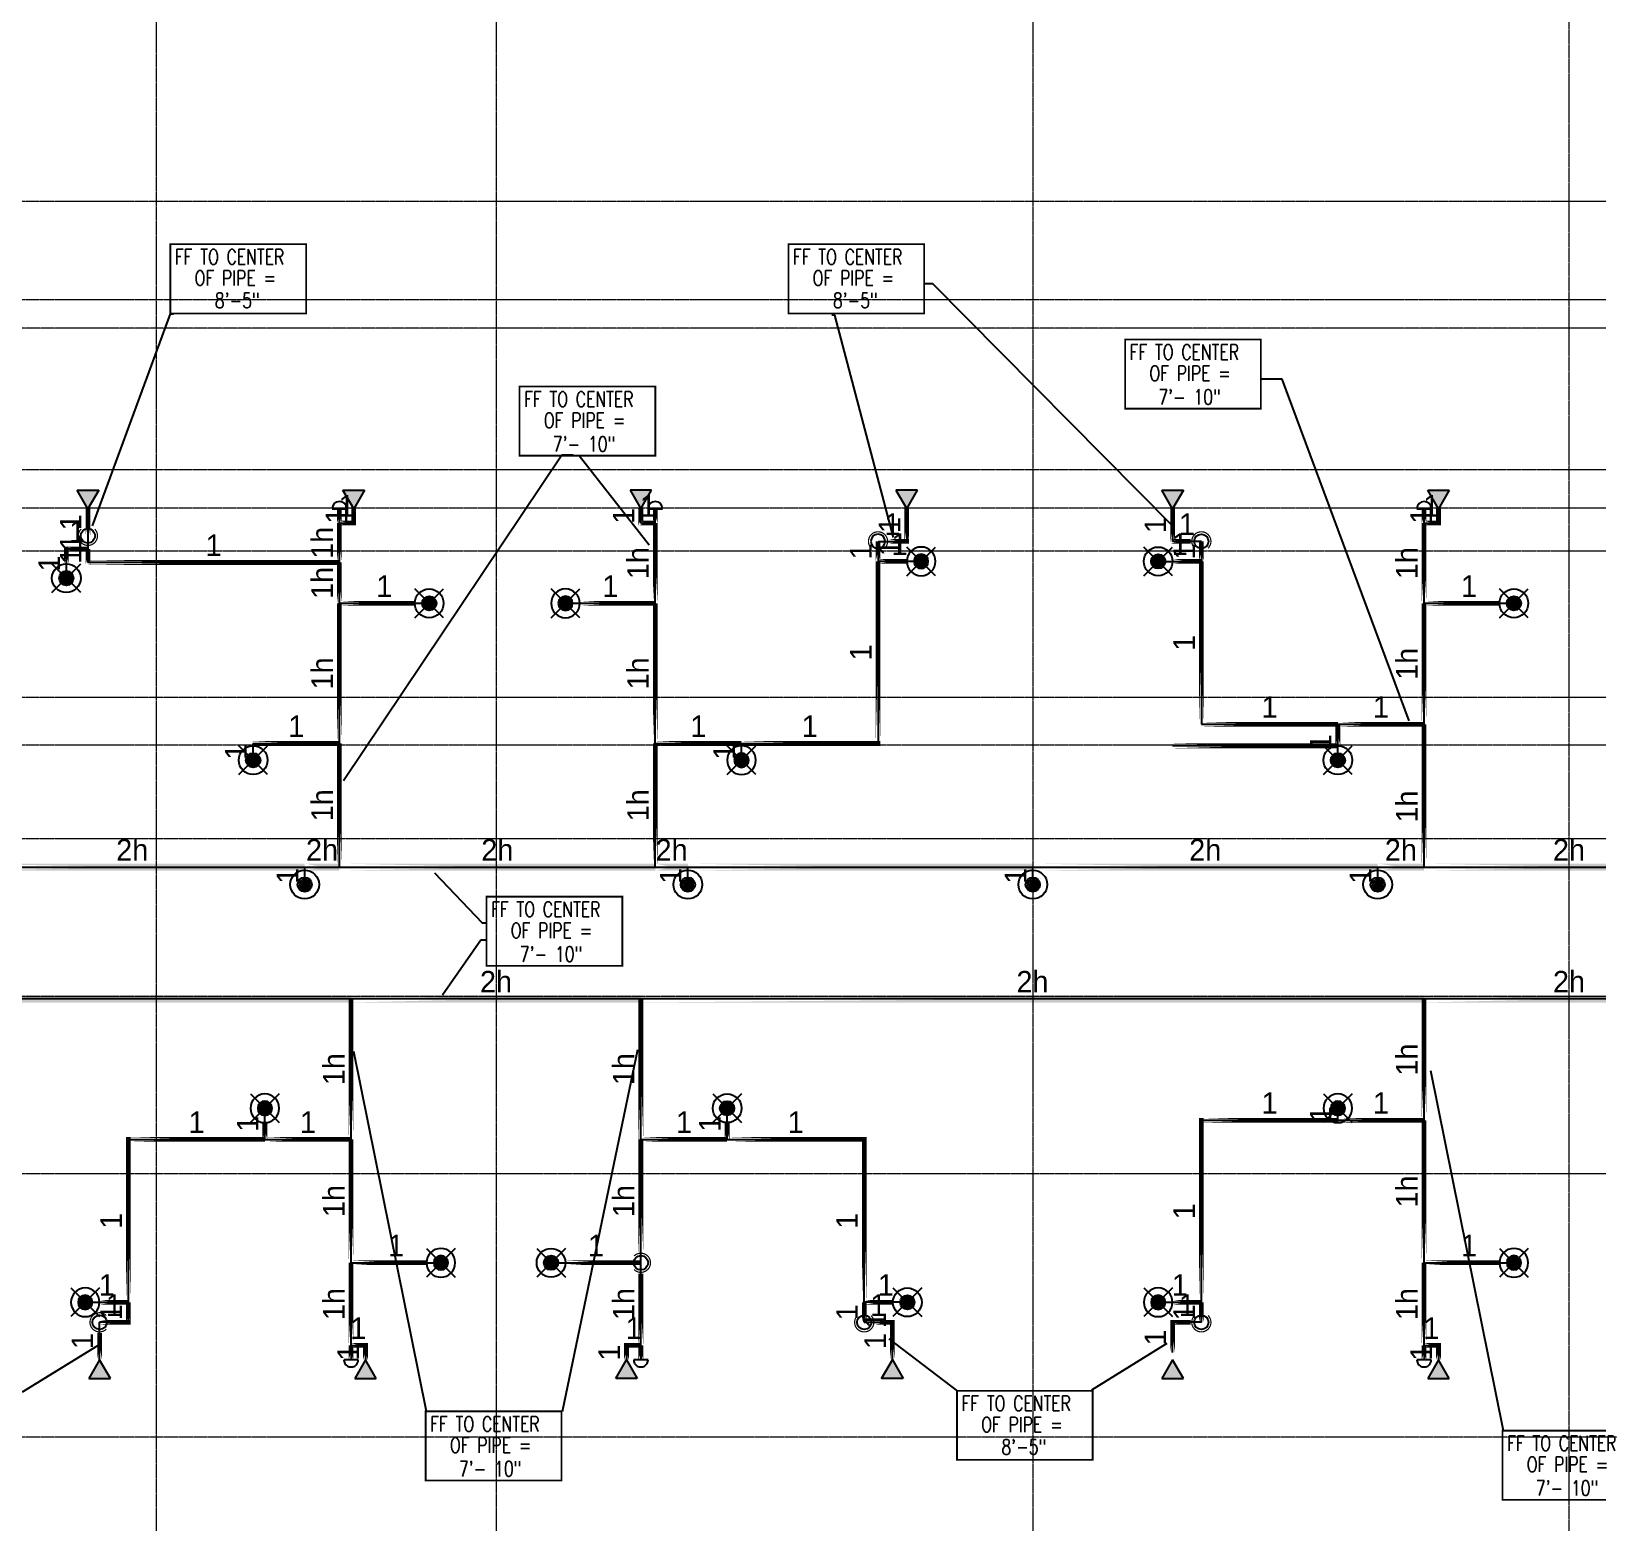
# Model space of a CAD drawing. Header units: inches. Extents: x -4862 to 241, y -496 to 4477.
# Drawn here: x -1654 to -1001, y 54 to 676 of the extents above; entities that cross this region are included whole.
import ezdxf
from ezdxf.enums import TextEntityAlignment as Align

# ---------------------------------------------------------------- set-up
doc = ezdxf.new("R2010")
doc.units = ezdxf.units.IN
doc.header["$MEASUREMENT"] = 0
doc.linetypes.add('Grid Line', pattern=[0.875, 0.5, -0.125, 0.125, -0.125])
for name, color, linetype in [('Coordination', 1, 'Continuous'), ('headdn', 7, 'Continuous'), ('PIPEBL', 4, 'Continuous'), ('pipemn', 6, 'Continuous'), ('PIPESPC', 7, 'Continuous'), ('spk-cap', 7, 'Continuous'), ('spk-piperise', 7, 'Continuous'), ('TIDYPIPE', 7, 'Continuous')]:
    doc.layers.add(name, color=color, linetype=linetype)
doc.layers.add('S-GRID', color=1, linetype='Continuous', lineweight=9)
doc.styles.add('PDA1', font='ROMAND', dxfattribs={"width": 0.755})
doc.styles.add('PIPE', font='PIPE.SHX')
doc.dimstyles.get("Standard").update_dxf_attribs({"dimtxt": 0.18, "dimasz": 0.18, "dimexe": 0.18, "dimexo": 0.0625, "dimgap": 0.09, "dimtad": 0, "dimtih": 1, "dimtoh": 1, "dimdec": 4, "dimzin": 0, "dimdsep": 46, "dimtxsty": 'Standard', "dimcen": 0.09, "dimadec": 0, "dimazin": 0, "dimtfac": 1, "dimtdec": 4, "dimtofl": 0, "dimtmove": 0, "dimatfit": 3, "dimfxl": 1, "dimtolj": 1, "dimtzin": 0, "dimarcsym": 0})

# ---------------------------------------------------------------- blocks, each defined once
blk = doc.blocks.new('side2')
for p, q in [((0, 0), (7.79, 4.5)), ((7.79, -4.5), (0, 0)), ((7.79, 4.5), (7.79, -4.5))]:
    blk.add_line(p, q)
blk.add_solid([(7.79, -4.5), (0, 0), (7.79, 4.5)])
blk = doc.blocks.new('dpend2')
for p, q in [((-6, -6), (6, 6)), ((6, -6), (-6, 6))]:
    blk.add_line(p, q)
for radius in [6, 3]:
    blk.add_circle((0, 0), radius)
for points in [[(0, 0), (-3, 0), (-2.08, 2.07)], [(0, 0), (-3, 0), (-2.08, -2.07)], [(0, 0), (0, 3), (-2.12, 2.14)], [(0, 0), (0, -3), (-2.12, -2.14)], [(0, 0), (0, 3), (2.12, 2.14)], [(0, 0), (3, 0), (2.08, 2.07)], [(0, 0), (3, 0), (2.08, -2.07)], [(0, 0), (0, -3), (2.12, -2.14)]]:
    blk.add_solid(points)
blk = doc.blocks.new('dpend1')
for radius in [6, 3]:
    blk.add_circle((0, 0), radius)
for points in [[(0.01, 2.97), (-2.53, -1.59), (-2.62, 1.36)], [(0.01, 2.97), (-2.49, -1.59), (2.52, -1.59)], [(2.52, -1.59), (0.01, 2.97), (2.6, 1.47)], [(2.52, -1.59), (-2.53, -1.59), (0.01, -2.98)]]:
    blk.add_solid(points)
blk = doc.blocks.new('rise')
blk.add_circle((0, 0), 3)
blk = doc.blocks.new('PIPESPC')
at = {"layer": 'PIPESPC', "style": 'PIPE', "width": 0.9}
blk.add_attdef('SIZE', text='', height=9, dxfattribs=at).set_placement((0, 4.02), align=Align.CENTER)
at = {"layer": 'PIPESPC', "style": 'PIPE', "flags": 1}
blk.add_attdef('SCHED', (25.3, 3.89), '', height=9, dxfattribs=at)
blk = doc.blocks.new('CAP')
blk.add_line((0, 3), (0, -3))
blk.add_arc((0, 0), 3, 270, 90)
blk = doc.blocks.new('vvvvbbbbbbbb')
at = {"layer": 'Coordination', "const_width": 0.75}
blk.add_lwpolyline([(2834.89, 1670.01), (2834.89, 1641.14), (2891.57, 1641.14), (2891.57, 1670.01), (2834.89, 1670.01)], dxfattribs=at)
at = {"layer": 'Coordination', "style": 'PDA1', "width": 0.755}
for s, p in [('FF TO CENTER', (2836.77, 1661.59)), ('OF PIPE = ', (2845.03, 1652.74)), ('7\'- 10"', (2848.77, 1642.88))]:
    blk.add_text(s, height=6.3, dxfattribs=at).set_placement(p)
blk = doc.blocks.new('TIDYRUN')
at = {"const_width": 0.5}
blk.add_lwpolyline([(-2.83, 2.83, -2.414214), (-2.83, -2.83, -1.737895)], format="xyb", dxfattribs=at)

msp = doc.modelspace()

# ---------------------------------------------------------------- linework, layer by layer
at = {"layer": 'Coordination', "color": 1, "const_width": 0.75}
for points in [[(-1596.07, 587.03), (-1596.07, 558.16), (-1539.4, 558.16), (-1539.4, 587.03), (-1596.07, 587.03)], [(-1338.02, 587.03), (-1338.02, 558.16), (-1281.35, 558.16), (-1281.35, 587.03), (-1338.02, 587.03)], [(-1267.65, 108.43), (-1267.65, 79.56), (-1210.98, 79.56), (-1210.98, 108.43), (-1267.65, 108.43)]]:
    msp.add_lwpolyline(points, dxfattribs=at)
at = {"layer": 'PIPEBL', "color": 1}
for p, q in [((-1630.51, 476.64), (-1630.51, 465.31)), ((-1525.51, 470.64), (-1525.51, 476.64)), ((-1525.51, 454.18), (-1525.51, 470.64)), ((-1525.51, 470.64), (-1519.51, 470.64)), ((-1519.51, 470.64), (-1519.51, 476.64)), ((-1399.63, 470.64), (-1399.63, 476.64)), ((-1399.63, 470.64), (-1393.63, 470.64)), ((-1393.63, 470.64), (-1393.63, 476.64)), ((-1393.63, 437.14), (-1393.63, 470.64)), ((-1288.63, 476.64), (-1288.63, 463)), ((-1177.63, 476.64), (-1177.63, 463)), ((-1072.63, 470.64), (-1072.63, 476.64)), ((-1072.63, 437.14), (-1072.63, 470.64)), ((-1072.63, 470.64), (-1066.63, 470.64)), ((-1066.63, 470.64), (-1066.63, 476.64)), ((-1630.51, 465.31), (-1630.51, 459.85)), ((-1639.51, 447.64), (-1639.51, 459.85)), ((-1639.51, 459.85), (-1630.51, 459.85)), ((-1630.51, 459.85), (-1630.51, 454.18)), ((-1300.62, 463), (-1288.63, 463)), ((-1300.62, 463), (-1300.62, 454.64)), ((-1165.63, 463), (-1177.63, 463)), ((-1165.63, 463), (-1165.63, 454.64)), ((-1525.51, 454.18), (-1630.51, 454.18)), ((-1525.51, 437.14), (-1525.51, 454.18)), ((-1300.62, 454.64), (-1300.62, 378.64)), ((-1282.62, 454.64), (-1300.62, 454.64)), ((-1183.63, 454.64), (-1165.63, 454.64)), ((-1165.63, 454.64), (-1165.63, 386.64)), ((-1525.51, 437.14), (-1488.01, 437.14)), ((-1525.51, 378.64), (-1525.51, 437.14)), ((-1431.13, 437.14), (-1393.63, 437.14)), ((-1393.63, 378.64), (-1393.63, 437.14)), ((-1072.63, 437.14), (-1035.13, 437.14)), ((-1072.63, 386.64), (-1072.63, 437.14)), ((-1165.63, 386.64), (-1108.63, 386.64)), ((-1108.63, 386.64), (-1072.63, 386.64)), ((-1108.63, 371.64), (-1108.63, 386.64)), ((-1072.63, 327), (-1072.63, 386.64)), ((-1561.51, 378.64), (-1525.51, 378.64)), ((-1561.51, 371.64), (-1561.51, 378.64)), ((-1525.51, 327), (-1525.51, 378.64)), ((-1393.63, 327), (-1393.63, 378.64)), ((-1393.63, 378.64), (-1357.63, 378.64)), ((-1357.63, 371.64), (-1357.63, 378.64)), ((-1357.63, 378.64), (-1300.62, 378.64)), ((-1108.63, 377.64), (-1177.63, 377.64)), ((-1540, 319.74), (-1540, 327)), ((-1380, 319.74), (-1380, 327)), ((-1236, 319.74), (-1236, 327)), ((-1092, 319.74), (-1092, 327)), ((-1520.63, 213.36), (-1520.63, 272)), ((-1399.63, 213.36), (-1399.63, 272)), ((-1072.63, 221.36), (-1072.63, 272)), ((-1556.63, 213.36), (-1556.63, 226.36)), ((-1363.63, 213.36), (-1363.63, 226.36)), ((-1108.63, 221.36), (-1108.63, 226.36)), ((-1165.63, 221.36), (-1108.63, 221.36)), ((-1165.63, 145.36), (-1165.63, 221.36)), ((-1108.63, 221.36), (-1072.63, 221.36)), ((-1072.63, 161.86), (-1072.63, 221.36)), ((-1613.62, 213.36), (-1556.63, 213.36)), ((-1613.62, 145.36), (-1613.62, 213.36)), ((-1556.63, 213.36), (-1520.63, 213.36)), ((-1520.63, 161.86), (-1520.63, 213.36)), ((-1399.63, 161.86), (-1399.63, 213.36)), ((-1399.63, 213.36), (-1363.63, 213.36)), ((-1363.63, 213.36), (-1306.38, 213.36)), ((-1306.38, 145.36), (-1306.38, 213.36)), ((-1520.63, 127.36), (-1520.63, 161.86)), ((-1520.63, 161.86), (-1483.13, 161.86)), ((-1437.13, 161.86), (-1399.63, 161.86)), ((-1399.63, 127.36), (-1399.63, 161.86)), ((-1072.63, 127.36), (-1072.63, 161.86)), ((-1072.63, 161.86), (-1035.13, 161.86)), ((-1631.62, 145.36), (-1613.62, 145.36)), ((-1613.62, 137), (-1613.62, 145.36)), ((-1306.38, 137), (-1306.38, 145.36)), ((-1288.38, 145.36), (-1306.38, 145.36)), ((-1183.63, 145.36), (-1165.63, 145.36)), ((-1165.63, 137), (-1165.63, 145.36)), ((-1625.63, 121.36), (-1625.63, 137)), ((-1613.62, 137), (-1625.63, 137)), ((-1306.38, 137), (-1294.63, 137)), ((-1294.63, 121.36), (-1294.63, 137)), ((-1177.63, 124.36), (-1177.63, 137)), ((-1165.63, 137), (-1177.63, 137)), ((-1520.63, 127.36), (-1514.63, 127.36)), ((-1520.63, 127.36), (-1520.63, 121.36)), ((-1514.63, 127.36), (-1514.63, 121.36)), ((-1405.63, 127.36), (-1399.63, 127.36)), ((-1405.63, 127.36), (-1405.63, 121.36)), ((-1399.63, 127.36), (-1399.63, 121.36)), ((-1072.63, 127.36), (-1066.63, 127.36)), ((-1072.63, 127.36), (-1072.63, 121.36)), ((-1066.63, 127.36), (-1066.63, 121.36))]:
    msp.add_line(p, q, dxfattribs=at)
at = {"layer": 'pipemn', "color": 1}
for p, q in [((-1684, 327), (-1540, 327)), ((-1540, 327), (-1525.51, 327)), ((-1525.51, 327), (-1393.63, 327)), ((-1393.63, 327), (-1380, 327)), ((-1380, 327), (-1236, 327)), ((-1236, 327), (-1092, 327)), ((-1092, 327), (-1072.63, 327)), ((-1072.63, 327), (-940.74, 327)), ((-1520.63, 272), (-1847.63, 272)), ((-1399.63, 272), (-1520.63, 272)), ((-1072.63, 272), (-1399.63, 272)), ((-951.63, 272), (-1072.63, 272))]:
    msp.add_line(p, q, dxfattribs=at)
at = {"layer": 'S-GRID', "linetype": 'Grid Line'}
for p, q in [((-1602, 1771.74), (-1602, -484.26)), ((-1460, 1771.74), (-1460, -484.26)), ((-1236, 1771.74), (-1236, -484.26)), ((-1012, -484.26), (-1012, 1771.74)), ((-3666.39, 605), (228, 605)), ((-3666.39, 564), (228, 564)), ((228, 552), (-3666.39, 552)), ((-3666.39, 493), (228, 493)), ((-3666.39, 477), (228, 477)), ((-3666.39, 459), (228, 459)), ((-3666.39, 398), (228, 398)), ((-3666.39, 378), (228, 378)), ((-3666.39, 339), (226, 339)), ((228, 273), (-3666.39, 273)), ((228, 199), (-3666.39, 199)), ((228, 89), (-3666.39, 89))]:
    msp.add_line(p, q, dxfattribs=at)
at = {"layer": 'TIDYPIPE', "color": 1}
for points, const_width in [([(-1630.51, 465.31), (-1630.51, 476.64)], 2), ([(-1525.51, 470.64), (-1525.51, 476.64)], 2), ([(-1519.51, 469.64), (-1519.51, 476.64)], 2), ([(-1399.63, 469.64), (-1399.63, 476.64)], 2), ([(-1393.63, 470.64), (-1393.63, 476.64)], 2), ([(-1288.63, 462), (-1288.63, 476.64)], 2), ([(-1177.63, 462), (-1177.63, 476.64)], 2), ([(-1072.63, 470.64), (-1072.63, 476.64)], 2), ([(-1066.63, 469.64), (-1066.63, 476.64)], 2), ([(-1525.51, 454.18), (-1525.51, 470.64)], 2), ([(-1525.51, 470.64), (-1518.51, 470.64)], 2), ([(-1400.63, 470.64), (-1393.63, 470.64)], 2), ([(-1393.63, 437.14), (-1393.63, 470.64)], 2), ([(-1072.63, 437.14), (-1072.63, 470.64)], 2), ([(-1072.63, 470.64), (-1065.63, 470.64)], 2), ([(-1640.51, 459.85), (-1630.51, 459.85)], 2), ([(-1639.51, 453.64), (-1639.51, 460.85)], 2), ([(-1630.51, 453.18), (-1630.51, 459.85)], 2), ([(-1300.62, 454.64), (-1300.62, 463)], 2), ([(-1296.12, 463), (-1287.63, 463)], 2), ([(-1178.63, 463), (-1170.13, 463)], 2), ([(-1165.63, 454.64), (-1165.63, 463)], 2), ([(-1631.51, 454.18), (-1525.51, 454.18)], 2), ([(-1525.51, 437.14), (-1525.51, 454.18)], 2), ([(-1300.62, 377.64), (-1300.62, 454.64)], 2), ([(-1300.62, 454.64), (-1288.63, 454.64)], 2), ([(-1177.63, 454.64), (-1165.63, 454.64)], 2), ([(-1165.63, 385.64), (-1165.63, 454.64)], 2), ([(-1525.51, 378.64), (-1525.51, 437.14)], 2), ([(-1525.51, 437.14), (-1494.01, 437.14)], 2), ([(-1425.13, 437.14), (-1393.63, 437.14)], 2), ([(-1393.63, 378.64), (-1393.63, 437.14)], 2), ([(-1072.63, 386.64), (-1072.63, 437.14)], 2), ([(-1072.63, 437.14), (-1041.13, 437.14)], 2), ([(-1166.63, 386.64), (-1108.63, 386.64)], 2), ([(-1108.63, 377.64), (-1108.63, 386.64)], 2), ([(-1108.63, 386.64), (-1072.63, 386.64)], 2), ([(-1072.63, 327), (-1072.63, 386.64)], 2), ([(-1562.51, 378.64), (-1525.51, 378.64)], 2), ([(-1525.51, 327), (-1525.51, 378.64)], 2), ([(-1393.63, 327), (-1393.63, 378.64)], 2), ([(-1393.63, 378.64), (-1357.63, 378.64)], 2), ([(-1357.63, 378.64), (-1299.62, 378.64)], 2), ([(-1177.63, 377.64), (-1108.63, 377.64)], 2), ([(-1684, 327), (-1540, 327)], 3), ([(-1540, 327), (-1525.51, 327)], 3), ([(-1525.51, 327), (-1393.63, 327)], 3), ([(-1393.63, 327), (-1380, 327)], 3), ([(-1380, 327), (-1236, 327)], 3), ([(-1236, 327), (-1092, 327)], 3), ([(-1092, 327), (-1072.63, 327)], 3), ([(-1072.63, 327), (-940.74, 327)], 3), ([(-1847.63, 272), (-1520.63, 272)], 3), ([(-1520.63, 272), (-1399.63, 272)], 3), ([(-1520.63, 213.36), (-1520.63, 272)], 2), ([(-1399.63, 272), (-1072.63, 272)], 3), ([(-1399.63, 213.36), (-1399.63, 272)], 2), ([(-1072.63, 272), (-951.63, 272)], 3), ([(-1072.63, 221.36), (-1072.63, 272)], 2), ([(-1166.63, 221.36), (-1108.63, 221.36)], 2), ([(-1165.63, 145.36), (-1165.63, 222.36)], 2), ([(-1108.63, 221.36), (-1072.63, 221.36)], 2), ([(-1072.63, 161.86), (-1072.63, 221.36)], 2), ([(-1556.63, 213.36), (-1556.63, 220.36)], 2), ([(-1363.63, 213.36), (-1363.63, 220.36)], 2), ([(-1614.62, 213.36), (-1556.63, 213.36)], 2), ([(-1613.62, 145.36), (-1613.62, 214.36)], 2), ([(-1556.63, 213.36), (-1520.63, 213.36)], 2), ([(-1520.63, 161.86), (-1520.63, 213.36)], 2), ([(-1399.63, 166.36), (-1399.63, 213.36)], 2), ([(-1399.63, 213.36), (-1363.63, 213.36)], 2), ([(-1363.63, 213.36), (-1305.38, 213.36)], 2), ([(-1306.38, 145.36), (-1306.38, 214.36)], 2), ([(-1520.63, 127.36), (-1520.63, 161.86)], 2), ([(-1520.63, 161.86), (-1489.13, 161.86)], 2), ([(-1431.13, 161.86), (-1399.63, 161.86)], 2), ([(-1399.63, 127.36), (-1399.63, 157.36)], 2), ([(-1072.63, 127.36), (-1072.63, 161.86)], 2), ([(-1072.63, 161.86), (-1041.13, 161.86)], 2), ([(-1625.63, 145.36), (-1613.62, 145.36)], 2), ([(-1613.62, 136), (-1613.62, 145.36)], 2), ([(-1306.38, 137), (-1306.38, 145.36)], 2), ([(-1306.38, 145.36), (-1294.38, 145.36)], 2), ([(-1177.63, 145.36), (-1165.63, 145.36)], 2), ([(-1165.63, 137), (-1165.63, 145.36)], 2), ([(-1625.63, 137), (-1612.62, 137)], 2), ([(-1301.88, 137), (-1293.63, 137)], 2), ([(-1294.63, 121.36), (-1294.63, 138)], 2), ([(-1178.63, 137), (-1170.13, 137)], 2), ([(-1177.63, 124.36), (-1177.63, 138)], 2), ([(-1625.63, 121.36), (-1625.63, 132.5)], 2), ([(-1520.63, 121.36), (-1520.63, 127.36)], 2), ([(-1520.63, 127.36), (-1513.63, 127.36)], 2), ([(-1514.63, 121.36), (-1514.63, 128.36)], 2), ([(-1406.63, 127.36), (-1399.63, 127.36)], 2), ([(-1405.63, 121.36), (-1405.63, 128.36)], 2), ([(-1399.63, 121.36), (-1399.63, 127.36)], 2), ([(-1072.63, 121.36), (-1072.63, 127.36)], 2), ([(-1072.63, 127.36), (-1065.63, 127.36)], 2), ([(-1066.63, 121.36), (-1066.63, 128.36)], 2)]:
    msp.add_lwpolyline(points, close=True, dxfattribs=dict(at, const_width=const_width))

# ---------------------------------------------------------------- block references
at = {"layer": 'headdn', "color": 1}
for name, p, rotation in [('side2', (-1630.51, 476.64), 90), ('side2', (-1519.51, 476.64), 90), ('side2', (-1177.63, 476.64), 90), ('side2', (-1066.63, 476.64), 90), ('dpend2', (-1363.63, 226.36), 180), ('dpend2', (-1437.13, 161.86), 180), ('dpend2', (-1288.38, 145.36), 180), ('side2', (-1405.63, 121.36), 270), ('side2', (-1294.63, 121.36), 270)]:
    msp.add_blockref(name, p, dxfattribs=dict(at, rotation=rotation))
at = {"layer": 'headdn', "color": 1, "extrusion": (0, 0, -1), "zscale": -1}
for name, p, rotation in [('side2', (1399.63, 476.64), 90), ('side2', (1288.63, 476.64), 90), ('dpend2', (1556.63, 226.36), 180), ('dpend2', (1108.63, 226.36), 180), ('dpend2', (1483.13, 161.86), 180), ('dpend2', (1035.13, 161.86), 180), ('dpend2', (1631.62, 145.36), 180), ('dpend2', (1183.63, 145.36), 180), ('side2', (1625.63, 121.36), 270), ('side2', (1514.63, 121.36), 270), ('side2', (1177.63, 121.36), 270), ('side2', (1066.63, 121.36), 270)]:
    msp.add_blockref(name, p, dxfattribs=dict(at, rotation=rotation))
for p in [(1282.62, 454.64), (1431.13, 437.14), (1357.63, 371.64)]:
    msp.add_blockref('dpend2', p, dxfattribs=at)
at = {"layer": 'headdn', "color": 1}
for name, p in [('dpend2', (-1183.63, 454.64)), ('dpend2', (-1639.51, 447.64)), ('dpend2', (-1488.01, 437.14)), ('dpend2', (-1035.13, 437.14)), ('dpend2', (-1561.51, 371.64)), ('dpend2', (-1108.63, 371.64)), ('dpend1', (-1540, 319.74)), ('dpend1', (-1380, 319.74)), ('dpend1', (-1236, 319.74)), ('dpend1', (-1092, 319.74))]:
    msp.add_blockref(name, p, dxfattribs=at)
at = {"layer": 'PIPESPC', "color": 1}
for p in [(-4032.34, -1122.74), (-4285.16, -1142.39), (-4298.95, -1355.33), (-4324.36, -1570.18), (-3874.75, -1578.22)]:
    msp.add_blockref('vvvvbbbbbbbb', p, dxfattribs=at)
ref = msp.add_blockref('PIPESPC', (-1522.51, 470.64), dxfattribs=at)
ref.add_attrib('SIZE', '1', dxfattribs={"color": 0, "height": 9, "style": 'PIPE'}).set_placement((-1522.51, 470.64), align=Align.BOTTOM_CENTER)
ref = msp.add_blockref('PIPESPC', (-1396.63, 470.64), dxfattribs=at)
ref.add_attrib('SIZE', '1', dxfattribs={"color": 0, "height": 9, "style": 'PIPE'}).set_placement((-1396.63, 470.64), align=Align.BOTTOM_CENTER)
ref = msp.add_blockref('PIPESPC', (-1069.63, 470.64), dxfattribs=at)
ref.add_attrib('SIZE', '1', dxfattribs={"color": 0, "height": 9, "style": 'PIPE'}).set_placement((-1069.63, 470.64), align=Align.BOTTOM_CENTER)
ref = msp.add_blockref('PIPESPC', (-1630.51, 470.97), dxfattribs=dict(at, rotation=90))
ref.add_attrib('SIZE', '1', dxfattribs={"color": 0, "height": 9, "rotation": 90, "style": 'PIPE'}).set_placement((-1630.51, 470.97), align=Align.BOTTOM_CENTER)
ref = msp.add_blockref('PIPESPC', (-1635.01, 459.85), dxfattribs=at)
ref.add_attrib('SIZE', '1', dxfattribs={"color": 0, "height": 9, "style": 'PIPE'}).set_placement((-1635.01, 459.85), align=Align.BOTTOM_CENTER)
ref = msp.add_blockref('PIPESPC', (-1519.51, 473.64), dxfattribs=dict(at, rotation=90))
ref.add_attrib('SIZE', '1', dxfattribs={"color": 0, "height": 9, "rotation": 90, "style": 'PIPE'}).set_placement((-1519.51, 473.64), align=Align.BOTTOM_CENTER)
ref = msp.add_blockref('PIPESPC', (-1399.63, 473.64), dxfattribs=dict(at, rotation=90))
ref.add_attrib('SIZE', '1', dxfattribs={"color": 0, "height": 9, "rotation": 90, "style": 'PIPE'}).set_placement((-1399.63, 473.64), align=Align.BOTTOM_CENTER)
ref = msp.add_blockref('PIPESPC', (-1288.63, 469.82), dxfattribs=dict(at, rotation=90))
ref.add_attrib('SIZE', '1', dxfattribs={"color": 0, "height": 9, "rotation": 90, "style": 'PIPE'}).set_placement((-1288.63, 469.82), align=Align.BOTTOM_CENTER)
ref = msp.add_blockref('PIPESPC', (-1294.63, 463), dxfattribs=at)
ref.add_attrib('SIZE', '1', dxfattribs={"color": 0, "height": 9, "style": 'PIPE'}).set_placement((-1294.63, 463), align=Align.BOTTOM_CENTER)
ref = msp.add_blockref('PIPESPC', (-1177.63, 469.82), dxfattribs=dict(at, rotation=90))
ref.add_attrib('SIZE', '1', dxfattribs={"color": 0, "height": 9, "rotation": 90, "style": 'PIPE'}).set_placement((-1177.63, 469.82), align=Align.BOTTOM_CENTER)
ref = msp.add_blockref('PIPESPC', (-1171.63, 463), dxfattribs=at)
ref.add_attrib('SIZE', '1', dxfattribs={"color": 0, "height": 9, "style": 'PIPE'}).set_placement((-1171.63, 463), align=Align.BOTTOM_CENTER)
ref = msp.add_blockref('PIPESPC', (-1066.63, 473.64), dxfattribs=dict(at, rotation=90))
ref.add_attrib('SIZE', '1', dxfattribs={"color": 0, "height": 9, "rotation": 90, "style": 'PIPE'}).set_placement((-1066.63, 473.64), align=Align.BOTTOM_CENTER)
ref = msp.add_blockref('PIPESPC', (-1630.51, 462.58), dxfattribs=dict(at, rotation=90))
ref.add_attrib('SIZE', '1', dxfattribs={"color": 0, "height": 9, "rotation": 90, "style": 'PIPE'}).set_placement((-1630.51, 462.58), align=Align.BOTTOM_CENTER)
ref = msp.add_blockref('PIPESPC', (-1578.01, 454.18), dxfattribs=at)
ref.add_attrib('SIZE', '1', dxfattribs={"color": 0, "height": 9, "style": 'PIPE'}).set_placement((-1578.01, 454.18), align=Align.BOTTOM_CENTER)
ref = msp.add_blockref('PIPESPC', (-1525.51, 462.41), dxfattribs=dict(at, rotation=90))
ref.add_attrib('SIZE', '1h', dxfattribs={"color": 0, "height": 9, "rotation": 90, "style": 'PIPE'}).set_placement((-1525.51, 462.41), align=Align.BOTTOM_CENTER)
ref = msp.add_blockref('PIPESPC', (-1291.62, 454.64), dxfattribs=at)
ref.add_attrib('SIZE', '1', dxfattribs={"color": 0, "height": 9, "style": 'PIPE'}).set_placement((-1291.62, 454.64), align=Align.BOTTOM_CENTER)
ref = msp.add_blockref('PIPESPC', (-1174.63, 454.64), dxfattribs=at)
ref.add_attrib('SIZE', '1', dxfattribs={"color": 0, "height": 9, "style": 'PIPE'}).set_placement((-1174.63, 454.64), align=Align.BOTTOM_CENTER)
ref = msp.add_blockref('PIPESPC', (-1630.51, 457.02), dxfattribs=dict(at, rotation=90))
ref.add_attrib('SIZE', '1', dxfattribs={"color": 0, "height": 9, "rotation": 90, "style": 'PIPE'}).set_placement((-1630.51, 457.02), align=Align.BOTTOM_CENTER)
ref = msp.add_blockref('PIPESPC', (-1393.63, 453.89), dxfattribs=dict(at, rotation=90))
ref.add_attrib('SIZE', '1h', dxfattribs={"color": 0, "height": 9, "rotation": 90, "style": 'PIPE'}).set_placement((-1393.63, 453.89), align=Align.BOTTOM_CENTER)
ref = msp.add_blockref('PIPESPC', (-1300.62, 458.82), dxfattribs=dict(at, rotation=90))
ref.add_attrib('SIZE', '1', dxfattribs={"color": 0, "height": 9, "rotation": 90, "style": 'PIPE'}).set_placement((-1300.62, 458.82), align=Align.BOTTOM_CENTER)
ref = msp.add_blockref('PIPESPC', (-1288.63, 460.14), dxfattribs=dict(at, rotation=90))
ref.add_attrib('SIZE', '1', dxfattribs={"color": 0, "height": 9, "rotation": 90, "style": 'PIPE'}).set_placement((-1288.63, 460.14), align=Align.BOTTOM_CENTER)
ref = msp.add_blockref('PIPESPC', (-1165.63, 458.82), dxfattribs=dict(at, rotation=90))
ref.add_attrib('SIZE', '1', dxfattribs={"color": 0, "height": 9, "rotation": 90, "style": 'PIPE'}).set_placement((-1165.63, 458.82), align=Align.BOTTOM_CENTER)
ref = msp.add_blockref('PIPESPC', (-1072.63, 453.89), dxfattribs=dict(at, rotation=90))
ref.add_attrib('SIZE', '1h', dxfattribs={"color": 0, "height": 9, "rotation": 90, "style": 'PIPE'}).set_placement((-1072.63, 453.89), align=Align.BOTTOM_CENTER)
ref = msp.add_blockref('PIPESPC', (-1639.51, 453.74), dxfattribs=dict(at, rotation=90))
ref.add_attrib('SIZE', '1', dxfattribs={"color": 0, "height": 9, "rotation": 90, "style": 'PIPE'}).set_placement((-1639.51, 453.74), align=Align.BOTTOM_CENTER)
ref = msp.add_blockref('PIPESPC', (-1525.51, 445.66), dxfattribs=dict(at, rotation=90))
ref.add_attrib('SIZE', '1h', dxfattribs={"color": 0, "height": 9, "rotation": 90, "style": 'PIPE'}).set_placement((-1525.51, 445.66), align=Align.BOTTOM_CENTER)
ref = msp.add_blockref('PIPESPC', (-1506.76, 437.14), dxfattribs=at)
ref.add_attrib('SIZE', '1', dxfattribs={"color": 0, "height": 9, "style": 'PIPE'}).set_placement((-1506.76, 437.14), align=Align.BOTTOM_CENTER)
ref = msp.add_blockref('PIPESPC', (-1412.38, 437.14), dxfattribs=at)
ref.add_attrib('SIZE', '1', dxfattribs={"color": 0, "height": 9, "style": 'PIPE'}).set_placement((-1412.38, 437.14), align=Align.BOTTOM_CENTER)
ref = msp.add_blockref('PIPESPC', (-1053.88, 437.14), dxfattribs=at)
ref.add_attrib('SIZE', '1', dxfattribs={"color": 0, "height": 9, "style": 'PIPE'}).set_placement((-1053.88, 437.14), align=Align.BOTTOM_CENTER)
ref = msp.add_blockref('PIPESPC', (-1300.62, 416.64), dxfattribs=dict(at, rotation=90.00000000000276))
ref.add_attrib('SIZE', '1', dxfattribs={"color": 0, "height": 9, "rotation": 90, "style": 'PIPE'}).set_placement((-1300.62, 416.64), align=Align.BOTTOM_CENTER)
ref = msp.add_blockref('PIPESPC', (-1165.63, 420.64), dxfattribs=dict(at, rotation=90))
ref.add_attrib('SIZE', '1', dxfattribs={"color": 0, "height": 9, "rotation": 90, "style": 'PIPE'}).set_placement((-1165.63, 420.64), align=Align.BOTTOM_CENTER)
ref = msp.add_blockref('PIPESPC', (-1525.51, 407.89), dxfattribs=dict(at, rotation=90))
ref.add_attrib('SIZE', '1h', dxfattribs={"color": 0, "height": 9, "rotation": 90, "style": 'PIPE'}).set_placement((-1525.51, 407.89), align=Align.BOTTOM_CENTER)
ref = msp.add_blockref('PIPESPC', (-1393.63, 407.89), dxfattribs=dict(at, rotation=89.99999999999821))
ref.add_attrib('SIZE', '1h', dxfattribs={"color": 0, "height": 9, "rotation": 90, "style": 'PIPE'}).set_placement((-1393.63, 407.89), align=Align.BOTTOM_CENTER)
ref = msp.add_blockref('PIPESPC', (-1072.63, 411.89), dxfattribs=dict(at, rotation=90))
ref.add_attrib('SIZE', '1h', dxfattribs={"color": 0, "height": 9, "rotation": 90, "style": 'PIPE'}).set_placement((-1072.63, 411.89), align=Align.BOTTOM_CENTER)
ref = msp.add_blockref('PIPESPC', (-1137.13, 386.64), dxfattribs=at)
ref.add_attrib('SIZE', '1', dxfattribs={"color": 0, "height": 9, "style": 'PIPE'}).set_placement((-1137.13, 386.64), align=Align.BOTTOM_CENTER)
ref = msp.add_blockref('PIPESPC', (-1090.63, 386.64), dxfattribs=at)
ref.add_attrib('SIZE', '1', dxfattribs={"color": 0, "height": 9, "style": 'PIPE'}).set_placement((-1090.63, 386.64), align=Align.BOTTOM_CENTER)
ref = msp.add_blockref('PIPESPC', (-1543.51, 378.64), dxfattribs=at)
ref.add_attrib('SIZE', '1', dxfattribs={"color": 0, "height": 9, "style": 'PIPE'}).set_placement((-1543.51, 378.64), align=Align.BOTTOM_CENTER)
ref = msp.add_blockref('PIPESPC', (-1375.63, 378.64), dxfattribs=at)
ref.add_attrib('SIZE', '1', dxfattribs={"color": 0, "height": 9, "style": 'PIPE'}).set_placement((-1375.63, 378.64), align=Align.BOTTOM_CENTER)
ref = msp.add_blockref('PIPESPC', (-1329.13, 378.64), dxfattribs=at)
ref.add_attrib('SIZE', '1', dxfattribs={"color": 0, "height": 9, "style": 'PIPE'}).set_placement((-1329.13, 378.64), align=Align.BOTTOM_CENTER)
ref = msp.add_blockref('PIPESPC', (-1108.63, 379.14), dxfattribs=dict(at, rotation=90))
ref.add_attrib('SIZE', '1', dxfattribs={"color": 0, "height": 9, "rotation": 90, "style": 'PIPE'}).set_placement((-1108.63, 379.14), align=Align.BOTTOM_CENTER)
ref = msp.add_blockref('PIPESPC', (-1561.51, 375.14), dxfattribs=dict(at, rotation=90))
ref.add_attrib('SIZE', '1', dxfattribs={"color": 0, "height": 9, "rotation": 90, "style": 'PIPE'}).set_placement((-1561.51, 375.14), align=Align.BOTTOM_CENTER)
ref = msp.add_blockref('PIPESPC', (-1357.63, 375.14), dxfattribs=dict(at, rotation=90))
ref.add_attrib('SIZE', '1', dxfattribs={"color": 0, "height": 9, "rotation": 90, "style": 'PIPE'}).set_placement((-1357.63, 375.14), align=Align.BOTTOM_CENTER)
ref = msp.add_blockref('PIPESPC', (-1525.51, 352.82), dxfattribs=dict(at, rotation=90))
ref.add_attrib('SIZE', '1h', dxfattribs={"color": 0, "height": 9, "rotation": 90, "style": 'PIPE'}).set_placement((-1525.51, 352.82), align=Align.BOTTOM_CENTER)
ref = msp.add_blockref('PIPESPC', (-1393.63, 352.82), dxfattribs=dict(at, rotation=90.00000000000203))
ref.add_attrib('SIZE', '1h', dxfattribs={"color": 0, "height": 9, "rotation": 90, "style": 'PIPE'}).set_placement((-1393.63, 352.82), align=Align.BOTTOM_CENTER)
ref = msp.add_blockref('PIPESPC', (-1072.63, 352.32), dxfattribs=dict(at, rotation=90))
ref.add_attrib('SIZE', '1h', dxfattribs={"color": 0, "height": 9, "rotation": 90, "style": 'PIPE'}).set_placement((-1072.63, 352.32), align=Align.BOTTOM_CENTER)
ref = msp.add_blockref('PIPESPC', (-1612, 327), dxfattribs=at)
ref.add_attrib('SIZE', '2h', dxfattribs={"color": 0, "height": 9, "style": 'PIPE'}).set_placement((-1612, 327), align=Align.BOTTOM_CENTER)
ref = msp.add_blockref('PIPESPC', (-1532.76, 327), dxfattribs=at)
ref.add_attrib('SIZE', '2h', dxfattribs={"color": 0, "height": 9, "style": 'PIPE'}).set_placement((-1532.76, 327), align=Align.BOTTOM_CENTER)
ref = msp.add_blockref('PIPESPC', (-1459.57, 327), dxfattribs=at)
ref.add_attrib('SIZE', '2h', dxfattribs={"color": 0, "height": 9, "style": 'PIPE'}).set_placement((-1459.57, 327), align=Align.BOTTOM_CENTER)
ref = msp.add_blockref('PIPESPC', (-1386.81, 327), dxfattribs=at)
ref.add_attrib('SIZE', '2h', dxfattribs={"color": 0, "height": 9, "style": 'PIPE'}).set_placement((-1386.81, 327), align=Align.BOTTOM_CENTER)
ref = msp.add_blockref('PIPESPC', (-1164, 327), dxfattribs=at)
ref.add_attrib('SIZE', '2h', dxfattribs={"color": 0, "height": 9, "style": 'PIPE'}).set_placement((-1164, 327), align=Align.BOTTOM_CENTER)
ref = msp.add_blockref('PIPESPC', (-1082.31, 327), dxfattribs=at)
ref.add_attrib('SIZE', '2h', dxfattribs={"color": 0, "height": 9, "style": 'PIPE'}).set_placement((-1082.31, 327), align=Align.BOTTOM_CENTER)
ref = msp.add_blockref('PIPESPC', (-1012.13, 327), dxfattribs=at)
ref.add_attrib('SIZE', '2h', dxfattribs={"color": 0, "height": 9, "style": 'PIPE'}).set_placement((-1012.13, 327), align=Align.BOTTOM_CENTER)
ref = msp.add_blockref('PIPESPC', (-1540, 323.37), dxfattribs=dict(at, rotation=90))
ref.add_attrib('SIZE', '1', dxfattribs={"color": 0, "height": 9, "rotation": 90, "style": 'PIPE'}).set_placement((-1540, 323.37), align=Align.BOTTOM_CENTER)
ref = msp.add_blockref('PIPESPC', (-1380, 323.37), dxfattribs=dict(at, rotation=90))
ref.add_attrib('SIZE', '1', dxfattribs={"color": 0, "height": 9, "rotation": 90, "style": 'PIPE'}).set_placement((-1380, 323.37), align=Align.BOTTOM_CENTER)
ref = msp.add_blockref('PIPESPC', (-1236, 323.37), dxfattribs=dict(at, rotation=90))
ref.add_attrib('SIZE', '1', dxfattribs={"color": 0, "height": 9, "rotation": 90, "style": 'PIPE'}).set_placement((-1236, 323.37), align=Align.BOTTOM_CENTER)
ref = msp.add_blockref('PIPESPC', (-1092, 323.37), dxfattribs=dict(at, rotation=90))
ref.add_attrib('SIZE', '1', dxfattribs={"color": 0, "height": 9, "rotation": 90, "style": 'PIPE'}).set_placement((-1092, 323.37), align=Align.BOTTOM_CENTER)
ref = msp.add_blockref('PIPESPC', (-1460.13, 272), dxfattribs=at)
ref.add_attrib('SIZE', '2h', dxfattribs={"color": 0, "height": 9, "style": 'PIPE'}).set_placement((-1460.13, 272), align=Align.BOTTOM_CENTER)
ref = msp.add_blockref('PIPESPC', (-1236.13, 272), dxfattribs=at)
ref.add_attrib('SIZE', '2h', dxfattribs={"color": 0, "height": 9, "style": 'PIPE'}).set_placement((-1236.13, 272), align=Align.BOTTOM_CENTER)
ref = msp.add_blockref('PIPESPC', (-1012.13, 272), dxfattribs=at)
ref.add_attrib('SIZE', '2h', dxfattribs={"color": 0, "height": 9, "style": 'PIPE'}).set_placement((-1012.13, 272), align=Align.BOTTOM_CENTER)
ref = msp.add_blockref('PIPESPC', (-1520.63, 242.68), dxfattribs=dict(at, rotation=90))
ref.add_attrib('SIZE', '1h', dxfattribs={"color": 0, "height": 9, "rotation": 90, "style": 'PIPE'}).set_placement((-1520.63, 242.68), align=Align.BOTTOM_CENTER)
ref = msp.add_blockref('PIPESPC', (-1399.63, 242.68), dxfattribs=dict(at, rotation=90))
ref.add_attrib('SIZE', '1h', dxfattribs={"color": 0, "height": 9, "rotation": 90, "style": 'PIPE'}).set_placement((-1399.63, 242.68), align=Align.BOTTOM_CENTER)
ref = msp.add_blockref('PIPESPC', (-1072.63, 246.68), dxfattribs=dict(at, rotation=90))
ref.add_attrib('SIZE', '1h', dxfattribs={"color": 0, "height": 9, "rotation": 90, "style": 'PIPE'}).set_placement((-1072.63, 246.68), align=Align.BOTTOM_CENTER)
ref = msp.add_blockref('PIPESPC', (-1137.13, 221.36), dxfattribs=at)
ref.add_attrib('SIZE', '1', dxfattribs={"color": 0, "height": 9, "style": 'PIPE'}).set_placement((-1137.13, 221.36), align=Align.BOTTOM_CENTER)
ref = msp.add_blockref('PIPESPC', (-1090.63, 221.36), dxfattribs=at)
ref.add_attrib('SIZE', '1', dxfattribs={"color": 0, "height": 9, "style": 'PIPE'}).set_placement((-1090.63, 221.36), align=Align.BOTTOM_CENTER)
ref = msp.add_blockref('PIPESPC', (-1585.13, 213.36), dxfattribs=at)
ref.add_attrib('SIZE', '1', dxfattribs={"color": 0, "height": 9, "style": 'PIPE'}).set_placement((-1585.13, 213.36), align=Align.BOTTOM_CENTER)
ref = msp.add_blockref('PIPESPC', (-1556.63, 219.86), dxfattribs=dict(at, rotation=90))
ref.add_attrib('SIZE', '1', dxfattribs={"color": 0, "height": 9, "rotation": 90, "style": 'PIPE'}).set_placement((-1556.63, 219.86), align=Align.BOTTOM_CENTER)
ref = msp.add_blockref('PIPESPC', (-1538.63, 213.36), dxfattribs=at)
ref.add_attrib('SIZE', '1', dxfattribs={"color": 0, "height": 9, "style": 'PIPE'}).set_placement((-1538.63, 213.36), align=Align.BOTTOM_CENTER)
ref = msp.add_blockref('PIPESPC', (-1381.63, 213.36), dxfattribs=at)
ref.add_attrib('SIZE', '1', dxfattribs={"color": 0, "height": 9, "style": 'PIPE'}).set_placement((-1381.63, 213.36), align=Align.BOTTOM_CENTER)
ref = msp.add_blockref('PIPESPC', (-1363.63, 219.86), dxfattribs=dict(at, rotation=90))
ref.add_attrib('SIZE', '1', dxfattribs={"color": 0, "height": 9, "rotation": 90, "style": 'PIPE'}).set_placement((-1363.63, 219.86), align=Align.BOTTOM_CENTER)
ref = msp.add_blockref('PIPESPC', (-1335, 213.36), dxfattribs=at)
ref.add_attrib('SIZE', '1', dxfattribs={"color": 0, "height": 9, "style": 'PIPE'}).set_placement((-1335, 213.36), align=Align.BOTTOM_CENTER)
ref = msp.add_blockref('PIPESPC', (-1108.63, 223.86), dxfattribs=dict(at, rotation=90))
ref.add_attrib('SIZE', '1', dxfattribs={"color": 0, "height": 9, "rotation": 90, "style": 'PIPE'}).set_placement((-1108.63, 223.86), align=Align.BOTTOM_CENTER)
ref = msp.add_blockref('PIPESPC', (-1072.63, 191.61), dxfattribs=dict(at, rotation=90))
ref.add_attrib('SIZE', '1h', dxfattribs={"color": 0, "height": 9, "rotation": 90, "style": 'PIPE'}).set_placement((-1072.63, 191.61), align=Align.BOTTOM_CENTER)
ref = msp.add_blockref('PIPESPC', (-1520.63, 187.61), dxfattribs=dict(at, rotation=90))
ref.add_attrib('SIZE', '1h', dxfattribs={"color": 0, "height": 9, "rotation": 90, "style": 'PIPE'}).set_placement((-1520.63, 187.61), align=Align.BOTTOM_CENTER)
ref = msp.add_blockref('PIPESPC', (-1399.63, 187.61), dxfattribs=dict(at, rotation=90))
ref.add_attrib('SIZE', '1h', dxfattribs={"color": 0, "height": 9, "rotation": 90, "style": 'PIPE'}).set_placement((-1399.63, 187.61), align=Align.BOTTOM_CENTER)
ref = msp.add_blockref('PIPESPC', (-1165.63, 183.36), dxfattribs=dict(at, rotation=90))
ref.add_attrib('SIZE', '1', dxfattribs={"color": 0, "height": 9, "rotation": 90, "style": 'PIPE'}).set_placement((-1165.63, 183.36), align=Align.BOTTOM_CENTER)
ref = msp.add_blockref('PIPESPC', (-1613.62, 179.36), dxfattribs=dict(at, rotation=90))
ref.add_attrib('SIZE', '1', dxfattribs={"color": 0, "height": 9, "rotation": 90, "style": 'PIPE'}).set_placement((-1613.62, 179.36), align=Align.BOTTOM_CENTER)
ref = msp.add_blockref('PIPESPC', (-1306.38, 179.36), dxfattribs=dict(at, rotation=90))
ref.add_attrib('SIZE', '1', dxfattribs={"color": 0, "height": 9, "rotation": 90, "style": 'PIPE'}).set_placement((-1306.38, 179.36), align=Align.BOTTOM_CENTER)
ref = msp.add_blockref('PIPESPC', (-1501.88, 161.86), dxfattribs=at)
ref.add_attrib('SIZE', '1', dxfattribs={"color": 0, "height": 9, "style": 'PIPE'}).set_placement((-1501.88, 161.86), align=Align.BOTTOM_CENTER)
ref = msp.add_blockref('PIPESPC', (-1418.38, 161.86), dxfattribs=at)
ref.add_attrib('SIZE', '1', dxfattribs={"color": 0, "height": 9, "style": 'PIPE'}).set_placement((-1418.38, 161.86), align=Align.BOTTOM_CENTER)
ref = msp.add_blockref('PIPESPC', (-1053.88, 161.86), dxfattribs=at)
ref.add_attrib('SIZE', '1', dxfattribs={"color": 0, "height": 9, "style": 'PIPE'}).set_placement((-1053.88, 161.86), align=Align.BOTTOM_CENTER)
ref = msp.add_blockref('PIPESPC', (-1622.62, 145.36), dxfattribs=at)
ref.add_attrib('SIZE', '1', dxfattribs={"color": 0, "height": 9, "style": 'PIPE'}).set_placement((-1622.62, 145.36), align=Align.BOTTOM_CENTER)
ref = msp.add_blockref('PIPESPC', (-1297.38, 145.36), dxfattribs=at)
ref.add_attrib('SIZE', '1', dxfattribs={"color": 0, "height": 9, "style": 'PIPE'}).set_placement((-1297.38, 145.36), align=Align.BOTTOM_CENTER)
ref = msp.add_blockref('PIPESPC', (-1174.63, 145.36), dxfattribs=at)
ref.add_attrib('SIZE', '1', dxfattribs={"color": 0, "height": 9, "style": 'PIPE'}).set_placement((-1174.63, 145.36), align=Align.BOTTOM_CENTER)
ref = msp.add_blockref('PIPESPC', (-1520.63, 144.61), dxfattribs=dict(at, rotation=90))
ref.add_attrib('SIZE', '1h', dxfattribs={"color": 0, "height": 9, "rotation": 90, "style": 'PIPE'}).set_placement((-1520.63, 144.61), align=Align.BOTTOM_CENTER)
ref = msp.add_blockref('PIPESPC', (-1399.63, 144.61), dxfattribs=dict(at, rotation=90))
ref.add_attrib('SIZE', '1h', dxfattribs={"color": 0, "height": 9, "rotation": 90, "style": 'PIPE'}).set_placement((-1399.63, 144.61), align=Align.BOTTOM_CENTER)
ref = msp.add_blockref('PIPESPC', (-1072.63, 144.61), dxfattribs=dict(at, rotation=90))
ref.add_attrib('SIZE', '1h', dxfattribs={"color": 0, "height": 9, "rotation": 90, "style": 'PIPE'}).set_placement((-1072.63, 144.61), align=Align.BOTTOM_CENTER)
ref = msp.add_blockref('PIPESPC', (-1613.62, 141.18), dxfattribs=dict(at, rotation=90))
ref.add_attrib('SIZE', '1', dxfattribs={"color": 0, "height": 9, "rotation": 90, "style": 'PIPE'}).set_placement((-1613.62, 141.18), align=Align.BOTTOM_CENTER)
ref = msp.add_blockref('PIPESPC', (-1619.63, 137), dxfattribs=at)
ref.add_attrib('SIZE', '1', dxfattribs={"color": 0, "height": 9, "style": 'PIPE'}).set_placement((-1619.63, 137), align=Align.BOTTOM_CENTER)
ref = msp.add_blockref('PIPESPC', (-1306.38, 141.18), dxfattribs=dict(at, rotation=90))
ref.add_attrib('SIZE', '1', dxfattribs={"color": 0, "height": 9, "rotation": 90, "style": 'PIPE'}).set_placement((-1306.38, 141.18), align=Align.BOTTOM_CENTER)
ref = msp.add_blockref('PIPESPC', (-1300.5, 137), dxfattribs=at)
ref.add_attrib('SIZE', '1', dxfattribs={"color": 0, "height": 9, "style": 'PIPE'}).set_placement((-1300.5, 137), align=Align.BOTTOM_CENTER)
ref = msp.add_blockref('PIPESPC', (-1165.63, 141.18), dxfattribs=dict(at, rotation=90))
ref.add_attrib('SIZE', '1', dxfattribs={"color": 0, "height": 9, "rotation": 90, "style": 'PIPE'}).set_placement((-1165.63, 141.18), align=Align.BOTTOM_CENTER)
ref = msp.add_blockref('PIPESPC', (-1171.63, 137), dxfattribs=at)
ref.add_attrib('SIZE', '1', dxfattribs={"color": 0, "height": 9, "style": 'PIPE'}).set_placement((-1171.63, 137), align=Align.BOTTOM_CENTER)
ref = msp.add_blockref('PIPESPC', (-1517.63, 127.36), dxfattribs=at)
ref.add_attrib('SIZE', '1', dxfattribs={"color": 0, "height": 9, "style": 'PIPE'}).set_placement((-1517.63, 127.36), align=Align.BOTTOM_CENTER)
ref = msp.add_blockref('PIPESPC', (-1402.63, 127.36), dxfattribs=at)
ref.add_attrib('SIZE', '1', dxfattribs={"color": 0, "height": 9, "style": 'PIPE'}).set_placement((-1402.63, 127.36), align=Align.BOTTOM_CENTER)
ref = msp.add_blockref('PIPESPC', (-1294.63, 137.86), dxfattribs=dict(at, rotation=90))
ref.add_attrib('SIZE', '1', dxfattribs={"color": 0, "height": 9, "rotation": 90, "style": 'PIPE'}).set_placement((-1294.63, 137.86), align=Align.BOTTOM_CENTER)
ref = msp.add_blockref('PIPESPC', (-1069.63, 127.36), dxfattribs=at)
ref.add_attrib('SIZE', '1', dxfattribs={"color": 0, "height": 9, "style": 'PIPE'}).set_placement((-1069.63, 127.36), align=Align.BOTTOM_CENTER)
ref = msp.add_blockref('PIPESPC', (-1625.63, 129.18), dxfattribs=dict(at, rotation=90))
ref.add_attrib('SIZE', '1', dxfattribs={"color": 0, "height": 9, "rotation": 90, "style": 'PIPE'}).set_placement((-1625.63, 129.18), align=Align.BOTTOM_CENTER)
ref = msp.add_blockref('PIPESPC', (-1294.63, 129.18), dxfattribs=dict(at, rotation=90))
ref.add_attrib('SIZE', '1', dxfattribs={"color": 0, "height": 9, "rotation": 90, "style": 'PIPE'}).set_placement((-1294.63, 129.18), align=Align.BOTTOM_CENTER)
ref = msp.add_blockref('PIPESPC', (-1177.63, 130.68), dxfattribs=dict(at, rotation=90))
ref.add_attrib('SIZE', '1', dxfattribs={"color": 0, "height": 9, "rotation": 90, "style": 'PIPE'}).set_placement((-1177.63, 130.68), align=Align.BOTTOM_CENTER)
ref = msp.add_blockref('PIPESPC', (-1514.63, 124.36), dxfattribs=dict(at, rotation=90))
ref.add_attrib('SIZE', '1', dxfattribs={"color": 0, "height": 9, "rotation": 90, "style": 'PIPE'}).set_placement((-1514.63, 124.36), align=Align.BOTTOM_CENTER)
ref = msp.add_blockref('PIPESPC', (-1405.63, 124.36), dxfattribs=dict(at, rotation=90))
ref.add_attrib('SIZE', '1', dxfattribs={"color": 0, "height": 9, "rotation": 90, "style": 'PIPE'}).set_placement((-1405.63, 124.36), align=Align.BOTTOM_CENTER)
ref = msp.add_blockref('PIPESPC', (-1066.63, 124.36), dxfattribs=dict(at, rotation=90))
ref.add_attrib('SIZE', '1', dxfattribs={"color": 0, "height": 9, "rotation": 90, "style": 'PIPE'}).set_placement((-1066.63, 124.36), align=Align.BOTTOM_CENTER)
at = {"layer": 'spk-cap', "color": 1}
for p, rotation in [((-1525.51, 476.64), 90.00000000002773), ((-1393.63, 476.64), 90.00000000002773), ((-1072.63, 476.64), 90.00000000002773), ((-1520.63, 121.36), 270.0000000000834), ((-1399.63, 121.36), 270.0000000000834), ((-1072.63, 121.36), 270.0000000000834)]:
    msp.add_blockref('CAP', p, dxfattribs=dict(at, rotation=rotation))
at = {"layer": 'spk-piperise', "color": 1}
for p, rotation in [((-1630.51, 465.31), 90.00000000002773), ((-1399.63, 161.86), 90.00000000008332), ((-1625.63, 137), 180.0000000000556), ((-1306.38, 137), 180.0000000000556), ((-1165.63, 137), 270.0000000000834)]:
    msp.add_blockref('rise', p, dxfattribs=dict(at, rotation=rotation))
at = {"layer": 'spk-piperise', "color": 1, "extrusion": (0, 0, -1), "zscale": -1, "rotation": 90}
msp.add_blockref('rise', (1300.62, 463), dxfattribs=at)
at = {"layer": 'spk-piperise', "color": 1}
msp.add_blockref('rise', (-1165.63, 463), dxfattribs=at)
at = {"layer": 'TIDYPIPE', "color": 1}
for p, rotation in [((-1630.51, 465.31), 270), ((-1300.62, 463), 90), ((-1165.63, 463), 89.9999999999751), ((-1625.63, 137), 180), ((-1306.38, 137), 270), ((-1165.63, 137), 270)]:
    msp.add_blockref('TIDYRUN', p, dxfattribs=dict(at, rotation=rotation))
msp.add_blockref('TIDYRUN', (-1399.63, 161.86), dxfattribs=at)

# ---------------------------------------------------------------- texts
at = {"layer": 'Coordination', "color": 1, "style": 'PDA1', "width": 0.755}
for s, p in [('FF TO CENTER', (-1594.19, 578.61)), ('FF TO CENTER', (-1336.14, 578.61)), ('OF PIPE = ', (-1585.94, 569.76)), ('OF PIPE = ', (-1327.89, 569.76)), ('8\'-5"', (-1577.51, 560.44)), ('8\'-5"', (-1319.46, 560.44)), ('FF TO CENTER', (-1265.77, 100.01)), ('OF PIPE = ', (-1257.51, 91.16)), ('8\'-5"', (-1249.09, 81.84))]:
    msp.add_text(s, height=6.3, dxfattribs=at).set_placement(p)

# ---------------------------------------------------------------- leaders
at = {"layer": 'Coordination', "color": 1}
for points in [[(-1177.67, 469.46), (-1277.75, 570.51), (-1281.18, 570.51)], [(-1628.64, 469.51), (-1596.03, 558.01), (-1594.76, 558.01)], [(-1294.17, 464.57), (-1318.63, 557.48), (-1319.85, 557.48)], [(-1078.82, 388.05), (-1131.95, 530.75), (-1140.53, 530.75)], [(-1523.84, 363.18), (-1432.69, 499.19), (-1427.86, 499.19)], [(-1396.14, 461.35), (-1425.4, 498.66), (-1427.09, 498.66)], [(-1485.78, 324.63), (-1465.95, 303.82), (-1464.21, 303.82)], [(-1482.44, 273.75), (-1466.44, 296.65), (-1464.35, 296.65)], [(-1519.63, 250.19), (-1489.3, 99.9)], [(-1400.99, 250.75), (-1432.53, 99.68)], [(-1070.02, 242.15), (-1039.68, 91.86)], [(-1626.53, 127.23), (-1657.94, 107.86)], [(-1296.04, 130.05), (-1267.43, 108.22)], [(-1180.06, 128.09), (-1211.47, 108.72)]]:
    msp.add_leader(points, dimstyle='Standard', dxfattribs=at)

doc.saveas('drawing.dxf')
